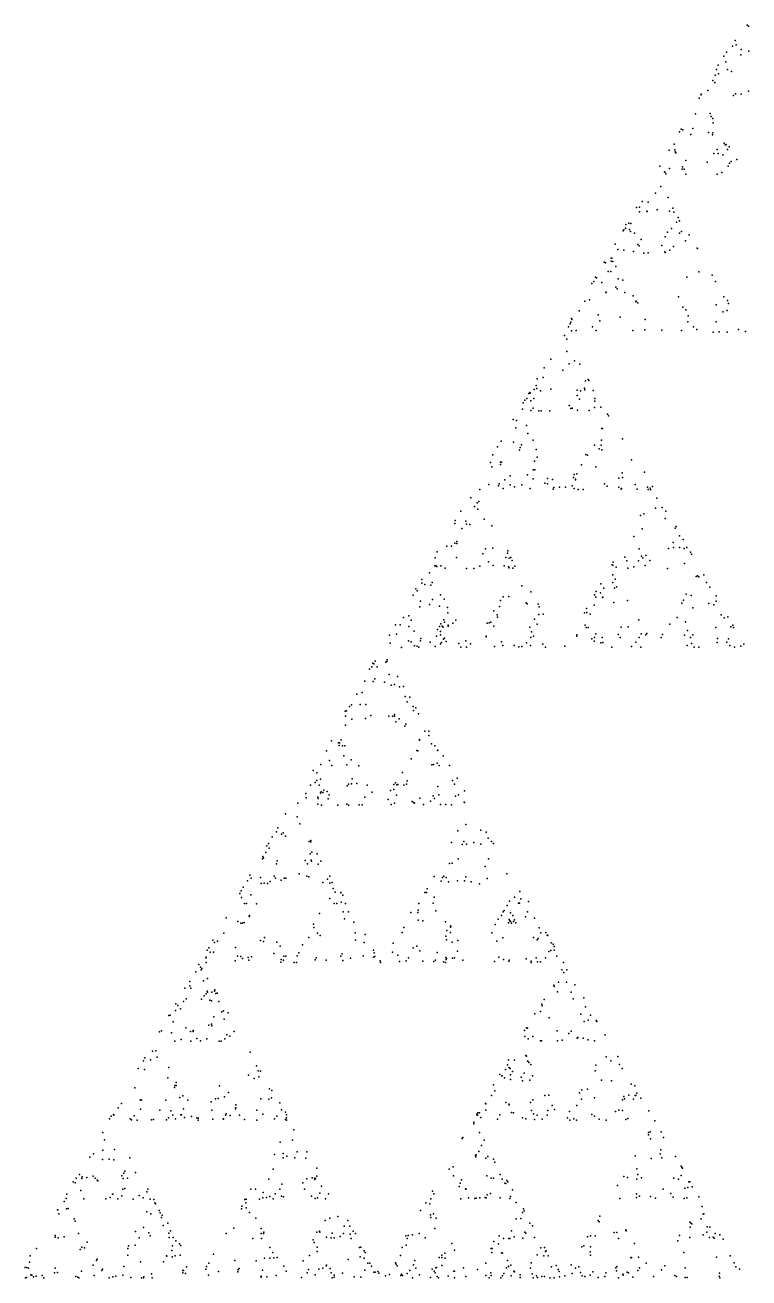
# Model space of a CAD drawing. Header units: millimetres. Extents: x -0.87 to 0.87, y -0.5 to 1.
# Drawn here: x -0.2154 to -0.1078, y 0.25 to 0.4363 of the extents above; entities that cross this region are included whole.
import ezdxf

# ---------------------------------------------------------------- set-up
doc = ezdxf.new("R2010")
doc.units = ezdxf.units.MM
doc.header["$PDSIZE"] = 1

msp = doc.modelspace()

# ---------------------------------------------------------------- linework, layer by layer
for p in [(-0.10807, 0.43627), (-0.10787, 0.43609), (-0.11114, 0.43224), (-0.11025, 0.43311), (-0.10986, 0.43396), (-0.1097, 0.43332), (-0.10893, 0.43262), (-0.1078, 0.4324), (-0.11237, 0.43028), (-0.11154, 0.43164), (-0.11125, 0.43078), (-0.10899, 0.43183), (-0.11283, 0.4288), (-0.11261, 0.42964), (-0.11231, 0.429), (-0.11097, 0.42965), (-0.1104, 0.42937), (-0.11317, 0.42803), (-0.11284, 0.42772), (-0.11519, 0.42542), (-0.11488, 0.42601), (-0.11488, 0.42601), (-0.11487, 0.42587), (-0.11389, 0.42652), (-0.11011, 0.42578), (-0.10979, 0.42605), (-0.10896, 0.42601), (-0.10785, 0.42643), (-0.11572, 0.42308), (-0.11354, 0.42313), (-0.1134, 0.42268), (-0.11317, 0.42235), (-0.11313, 0.42173), (-0.11813, 0.42038), (-0.11787, 0.42079), (-0.11763, 0.42068), (-0.11642, 0.42002), (-0.11611, 0.42088), (-0.11379, 0.4203), (-0.11319, 0.41996), (-0.11314, 0.42023), (-0.11967, 0.41768), (-0.11892, 0.41856), (-0.11882, 0.41772), (-0.11877, 0.41744), (-0.11865, 0.41728), (-0.11253, 0.41777), (-0.11147, 0.41872), (-0.11135, 0.41846), (-0.11117, 0.41852), (-0.11096, 0.41777), (-0.11072, 0.41815), (-0.11716, 0.41612), (-0.11398, 0.41586), (-0.11302, 0.41718), (-0.11239, 0.41715), (-0.11169, 0.41699), (-0.11067, 0.41572), (-0.11042, 0.41598), (-0.10961, 0.41627), (-0.12103, 0.41528), (-0.12033, 0.41447), (-0.12031, 0.41441), (-0.12016, 0.41417), (-0.11958, 0.41496), (-0.11774, 0.41484), (-0.11767, 0.41517), (-0.11743, 0.41483), (-0.11715, 0.41408), (-0.11251, 0.4141), (-0.11184, 0.41434), (-0.11088, 0.41527), (-0.1209, 0.41226), (-0.12368, 0.41002), (-0.12278, 0.40993), (-0.12167, 0.41128), (-0.11982, 0.41063), (-0.12449, 0.40913), (-0.12407, 0.40921), (-0.12406, 0.40848), (-0.12298, 0.40862), (-0.12291, 0.40857), (-0.12144, 0.4088), (-0.11962, 0.40862), (-0.11911, 0.40906), (-0.11896, 0.40843), (-0.12607, 0.40664), (-0.12564, 0.40679), (-0.12533, 0.40675), (-0.11857, 0.40698), (-0.11829, 0.40766), (-0.11813, 0.40716), (-0.12646, 0.40568), (-0.12637, 0.40583), (-0.12616, 0.40605), (-0.12555, 0.40588), (-0.1254, 0.40558), (-0.12482, 0.40532), (-0.12383, 0.40437), (-0.12022, 0.40476), (-0.11991, 0.40548), (-0.11931, 0.40602), (-0.11811, 0.40531), (-0.1178, 0.40556), (-0.11723, 0.4042), (-0.11666, 0.4051), (-0.12767, 0.40368), (-0.12729, 0.40291), (-0.1264, 0.40278), (-0.12494, 0.40262), (-0.12429, 0.40365), (-0.12413, 0.40345), (-0.1234, 0.40237), (-0.12277, 0.40238), (-0.12074, 0.40347), (-0.12027, 0.40254), (-0.12025, 0.40243), (-0.11956, 0.4028), (-0.11899, 0.40334), (-0.11547, 0.40311), (-0.11546, 0.40305), (-0.12931, 0.401), (-0.12911, 0.40093), (-0.12829, 0.40161), (-0.12829, 0.40114), (-0.12816, 0.40163), (-0.128, 0.40111), (-0.13058, 0.39879), (-0.13046, 0.39868), (-0.12873, 0.39962), (-0.1283, 0.39964), (-0.12758, 0.40037), (-0.11702, 0.39877), (-0.11523, 0.3996), (-0.11325, 0.39908), (-0.13113, 0.39784), (-0.13085, 0.39814), (-0.12964, 0.39798), (-0.12755, 0.39729), (-0.12736, 0.39707), (-0.12722, 0.39856), (-0.12651, 0.39835), (-0.11276, 0.39815), (-0.13216, 0.39522), (-0.13148, 0.39543), (-0.12906, 0.39658), (-0.12899, 0.3965), (-0.12623, 0.3965), (-0.12501, 0.39601), (-0.1246, 0.39511), (-0.12456, 0.3952), (-0.1243, 0.39499), (-0.11828, 0.39584), (-0.11151, 0.39587), (-0.11098, 0.39532), (-0.13303, 0.3938), (-0.1302, 0.39321), (-0.11762, 0.39435), (-0.11717, 0.39395), (-0.11685, 0.39304), (-0.11268, 0.39468), (-0.11167, 0.39361), (-0.11101, 0.39384), (-0.11081, 0.39486), (-0.13461, 0.39141), (-0.13436, 0.39187), (-0.13428, 0.39212), (-0.13415, 0.39262), (-0.13413, 0.3925), (-0.13102, 0.39142), (-0.12995, 0.39227), (-0.12695, 0.39283), (-0.1232, 0.39248), (-0.11686, 0.39214), (-0.11601, 0.39139), (-0.11265, 0.39215), (-0.13519, 0.3901), (-0.13486, 0.38958), (-0.13416, 0.3908), (-0.13346, 0.39085), (-0.13051, 0.39088), (-0.12503, 0.39086), (-0.12326, 0.39095), (-0.12075, 0.39092), (-0.11782, 0.39086), (-0.11554, 0.391), (-0.11311, 0.39063), (-0.11223, 0.39065), (-0.11103, 0.39063), (-0.10933, 0.39103), (-0.10831, 0.3907), (-0.13486, 0.38775), (-0.13723, 0.38661), (-0.13449, 0.3859), (-0.1337, 0.38636), (-0.13294, 0.38587), (-0.13836, 0.38385), (-0.13821, 0.38532), (-0.13546, 0.38496), (-0.13969, 0.38208), (-0.13939, 0.38266), (-0.13931, 0.38221), (-0.13924, 0.38368), (-0.13875, 0.38189), (-0.13724, 0.38216), (-0.1333, 0.38198), (-0.1328, 0.38188), (-0.13223, 0.3823), (-0.13219, 0.38203), (-0.13207, 0.38336), (-0.13168, 0.38358), (-0.13159, 0.38344), (-0.13094, 0.38195), (-0.14133, 0.38011), (-0.14111, 0.3805), (-0.14079, 0.38074), (-0.14052, 0.3815), (-0.14035, 0.38165), (-0.14032, 0.38152), (-0.14022, 0.38039), (-0.13977, 0.38074), (-0.13332, 0.3812), (-0.13295, 0.38063), (-0.13069, 0.38076), (-0.13068, 0.38037), (-0.14144, 0.37918), (-0.14022, 0.37897), (-0.13985, 0.37929), (-0.13903, 0.37891), (-0.13867, 0.37891), (-0.13739, 0.37891), (-0.13452, 0.37972), (-0.13426, 0.37927), (-0.13406, 0.37929), (-0.13329, 0.379), (-0.13155, 0.37897), (-0.13074, 0.37939), (-0.1298, 0.37946), (-0.12881, 0.37844), (-0.12867, 0.37818), (-0.14282, 0.37763), (-0.14245, 0.37639), (-0.14232, 0.37747), (-0.14084, 0.37675), (-0.12964, 0.37628), (-0.12957, 0.37627), (-0.14063, 0.37556), (-0.13988, 0.37454), (-0.12968, 0.37457), (-0.12657, 0.37473), (-0.14516, 0.37357), (-0.14459, 0.37438), (-0.14279, 0.37426), (-0.14191, 0.37305), (-0.14179, 0.37346), (-0.14159, 0.37388), (-0.13941, 0.37318), (-0.13073, 0.37383), (-0.13006, 0.37327), (-0.12975, 0.3738), (-0.12966, 0.37313), (-0.1462, 0.37122), (-0.14584, 0.37238), (-0.14473, 0.37094), (-0.14469, 0.37129), (-0.14456, 0.3713), (-0.13964, 0.37142), (-0.13927, 0.37205), (-0.13269, 0.37088), (-0.13203, 0.37241), (-0.1318, 0.37232), (-0.12525, 0.37161), (-0.146, 0.37058), (-0.14329, 0.36925), (-0.14069, 0.36941), (-0.13987, 0.37012), (-0.13963, 0.37012), (-0.13774, 0.36884), (-0.13384, 0.36901), (-0.13378, 0.36947), (-0.13337, 0.36957), (-0.13057, 0.37059), (-0.12713, 0.36889), (-0.12663, 0.36969), (-0.12659, 0.36902), (-0.12332, 0.3698), (-0.14776, 0.36723), (-0.14646, 0.36797), (-0.14501, 0.36775), (-0.14493, 0.36806), (-0.14432, 0.36737), (-0.14408, 0.36866), (-0.14329, 0.36792), (-0.14264, 0.3676), (-0.14153, 0.36792), (-0.14028, 0.36738), (-0.13988, 0.36879), (-0.13814, 0.36815), (-0.13772, 0.36805), (-0.13696, 0.36872), (-0.13691, 0.36728), (-0.13677, 0.3675), (-0.13594, 0.36757), (-0.13505, 0.36755), (-0.13408, 0.36774), (-0.13376, 0.36739), (-0.13359, 0.36866), (-0.13357, 0.36875), (-0.13318, 0.3672), (-0.13244, 0.36723), (-0.12926, 0.36805), (-0.12885, 0.3677), (-0.12711, 0.36757), (-0.12679, 0.36728), (-0.12673, 0.36738), (-0.1247, 0.36798), (-0.12439, 0.36725), (-0.12288, 0.36758), (-0.12275, 0.36722), (-0.12245, 0.3674), (-0.1224, 0.36719), (-0.12215, 0.36765), (-0.14911, 0.366), (-0.14817, 0.36522), (-0.14791, 0.36545), (-0.12148, 0.36593), (-0.15063, 0.36398), (-0.14857, 0.36468), (-0.14806, 0.36431), (-0.12392, 0.36334), (-0.12343, 0.3636), (-0.12167, 0.36443), (-0.12069, 0.36455), (-0.12016, 0.36401), (-0.15148, 0.36216), (-0.15145, 0.36262), (-0.15048, 0.36142), (-0.14984, 0.36249), (-0.14976, 0.36207), (-0.14929, 0.36203), (-0.14714, 0.36282), (-0.14602, 0.36183), (-0.12366, 0.36137), (-0.12023, 0.36291), (-0.11874, 0.36148), (-0.11863, 0.36171), (-0.12492, 0.36025), (-0.11813, 0.36033), (-0.11756, 0.35978), (-0.15411, 0.35797), (-0.15267, 0.35877), (-0.152, 0.3588), (-0.15151, 0.35923), (-0.15121, 0.35919), (-0.15118, 0.35949), (-0.14734, 0.35767), (-0.14696, 0.35841), (-0.14584, 0.35848), (-0.14368, 0.35776), (-0.14362, 0.35808), (-0.12409, 0.35842), (-0.11973, 0.35845), (-0.11905, 0.35933), (-0.119, 0.35861), (-0.11813, 0.35858), (-0.1174, 0.35844), (-0.11702, 0.35859), (-0.11647, 0.35791), (-0.15447, 0.35585), (-0.15442, 0.35706), (-0.15431, 0.35586), (-0.15357, 0.35585), (-0.15125, 0.35712), (-0.14777, 0.35584), (-0.14649, 0.35645), (-0.14582, 0.35591), (-0.14417, 0.35587), (-0.14415, 0.35585), (-0.14392, 0.35713), (-0.1434, 0.35699), (-0.14317, 0.35712), (-0.14298, 0.35666), (-0.14259, 0.35584), (-0.12814, 0.35602), (-0.128, 0.35597), (-0.12796, 0.35644), (-0.12624, 0.35714), (-0.12595, 0.35661), (-0.12419, 0.35659), (-0.12377, 0.3573), (-0.12357, 0.35708), (-0.1232, 0.3559), (-0.12313, 0.35742), (-0.12252, 0.35667), (-0.11738, 0.35621), (-0.11632, 0.35759), (-0.15528, 0.35484), (-0.15417, 0.35575), (-0.15294, 0.35552), (-0.14978, 0.35549), (-0.14867, 0.35549), (-0.14352, 0.35572), (-0.14341, 0.35557), (-0.14287, 0.35554), (-0.12803, 0.35454), (-0.12767, 0.35391), (-0.12753, 0.35568), (-0.12578, 0.3555), (-0.12492, 0.3557), (-0.1199, 0.35548), (-0.11566, 0.35428), (-0.11544, 0.35437), (-0.11526, 0.35422), (-0.11449, 0.35454), (-0.15729, 0.35247), (-0.1571, 0.35214), (-0.15642, 0.35383), (-0.1564, 0.35327), (-0.15595, 0.35312), (-0.15508, 0.35301), (-0.15485, 0.35337), (-0.14154, 0.35291), (-0.1305, 0.35204), (-0.12982, 0.35318), (-0.12936, 0.35254), (-0.128, 0.3534), (-0.12777, 0.35255), (-0.12749, 0.35273), (-0.11411, 0.35337), (-0.11363, 0.35268), (-0.15769, 0.35149), (-0.15662, 0.35061), (-0.15483, 0.35089), (-0.15362, 0.35156), (-0.1531, 0.35093), (-0.14469, 0.35072), (-0.14432, 0.35127), (-0.14348, 0.35129), (-0.14089, 0.35037), (-0.14074, 0.35021), (-0.14022, 0.35199), (-0.13909, 0.35019), (-0.13076, 0.35158), (-0.13055, 0.35121), (-0.12986, 0.35188), (-0.12955, 0.35116), (-0.12951, 0.35121), (-0.12787, 0.3504), (-0.12582, 0.35074), (-0.11779, 0.35034), (-0.1175, 0.35078), (-0.11712, 0.35164), (-0.11636, 0.35147), (-0.11377, 0.35028), (-0.11267, 0.3514), (-0.11265, 0.3506), (-0.15835, 0.34844), (-0.15672, 0.3498), (-0.15527, 0.3501), (-0.15376, 0.34988), (-0.15261, 0.34968), (-0.15253, 0.3489), (-0.14569, 0.34916), (-0.14519, 0.34858), (-0.14486, 0.34983), (-0.13903, 0.34865), (-0.13899, 0.34979), (-0.13835, 0.3487), (-0.13223, 0.34888), (-0.13192, 0.34953), (-0.1319, 0.34893), (-0.1314, 0.34868), (-0.1308, 0.35002), (-0.11611, 0.34961), (-0.11299, 0.35007), (-0.11193, 0.3486), (-0.1603, 0.34708), (-0.1596, 0.34708), (-0.15913, 0.34817), (-0.15833, 0.34686), (-0.15801, 0.34779), (-0.15379, 0.34687), (-0.15357, 0.34725), (-0.15336, 0.34692), (-0.15322, 0.34677), (-0.15311, 0.34782), (-0.15303, 0.34749), (-0.15249, 0.34692), (-0.15248, 0.34707), (-0.1518, 0.34737), (-0.15134, 0.34779), (-0.1467, 0.34734), (-0.14639, 0.34741), (-0.14616, 0.3475), (-0.14571, 0.3469), (-0.14514, 0.34825), (-0.14035, 0.34673), (-0.13964, 0.34796), (-0.13924, 0.34718), (-0.13215, 0.34705), (-0.13196, 0.34668), (-0.13169, 0.3467), (-0.12677, 0.34677), (-0.12573, 0.3468), (-0.12416, 0.34786), (-0.11957, 0.34721), (-0.11846, 0.34821), (-0.11722, 0.34753), (-0.11273, 0.34669), (-0.11147, 0.34815), (-0.11091, 0.34829), (-0.11048, 0.34682), (-0.11019, 0.34707), (-0.11007, 0.3467), (-0.16118, 0.34558), (-0.16018, 0.34572), (-0.15839, 0.34472), (-0.15755, 0.34616), (-0.15661, 0.34473), (-0.15654, 0.34507), (-0.15423, 0.34541), (-0.15407, 0.34641), (-0.15363, 0.3456), (-0.15361, 0.34613), (-0.15317, 0.34495), (-0.15304, 0.3451), (-0.15277, 0.34462), (-0.14984, 0.34474), (-0.14686, 0.3454), (-0.14686, 0.34531), (-0.14021, 0.34523), (-0.14012, 0.34604), (-0.13979, 0.3454), (-0.13336, 0.3454), (-0.13335, 0.3456), (-0.13115, 0.34503), (-0.13079, 0.34467), (-0.13076, 0.34524), (-0.13057, 0.34577), (-0.12959, 0.34522), (-0.12721, 0.34565), (-0.12693, 0.34524), (-0.12413, 0.34523), (-0.12381, 0.34578), (-0.12312, 0.34561), (-0.12296, 0.34579), (-0.12082, 0.34522), (-0.12066, 0.34564), (-0.11737, 0.34554), (-0.11693, 0.34628), (-0.11648, 0.34524), (-0.11615, 0.3456), (-0.11245, 0.34508), (-0.11082, 0.34503), (-0.1611, 0.34439), (-0.1594, 0.34375), (-0.15801, 0.34458), (-0.15748, 0.344), (-0.15708, 0.34393), (-0.15685, 0.34379), (-0.15518, 0.3445), (-0.15444, 0.34386), (-0.15361, 0.34426), (-0.15349, 0.34446), (-0.15091, 0.3443), (-0.15063, 0.34377), (-0.14978, 0.34378), (-0.14915, 0.34427), (-0.14558, 0.34389), (-0.14457, 0.34455), (-0.14438, 0.34403), (-0.14267, 0.34401), (-0.14198, 0.34385), (-0.14153, 0.34387), (-0.14084, 0.34442), (-0.14024, 0.34401), (-0.1384, 0.34424), (-0.13804, 0.3438), (-0.13514, 0.34394), (-0.1298, 0.34441), (-0.12949, 0.34449), (-0.12819, 0.3438), (-0.12525, 0.34387), (-0.12458, 0.34453), (-0.12388, 0.34377), (-0.11697, 0.34403), (-0.11631, 0.34433), (-0.11592, 0.3438), (-0.11522, 0.34377), (-0.11254, 0.34448), (-0.11108, 0.34452), (-0.11063, 0.34403), (-0.10996, 0.34377), (-0.10899, 0.34392), (-0.10857, 0.34421), (-0.16367, 0.3414), (-0.16354, 0.34128), (-0.16334, 0.34169), (-0.16177, 0.34156), (-0.16159, 0.34165), (-0.16153, 0.34192), (-0.1642, 0.34049), (-0.16384, 0.34086), (-0.1634, 0.33905), (-0.16305, 0.34084), (-0.16126, 0.33972), (-0.16, 0.33943), (-0.16487, 0.33871), (-0.16361, 0.33869), (-0.16195, 0.33858), (-0.16094, 0.33814), (-0.16048, 0.33821), (-0.1597, 0.33789), (-0.15913, 0.33793), (-0.16605, 0.33679), (-0.16529, 0.33706), (-0.15887, 0.33645), (-0.15859, 0.33565), (-0.1582, 0.33634), (-0.16781, 0.33428), (-0.16774, 0.3335), (-0.1676, 0.33429), (-0.16717, 0.33496), (-0.16686, 0.33521), (-0.16554, 0.33525), (-0.16471, 0.33524), (-0.16396, 0.3336), (-0.16129, 0.3335), (-0.16077, 0.3335), (-0.16046, 0.33379), (-0.16046, 0.3335), (-0.1577, 0.33497), (-0.15764, 0.33438), (-0.15729, 0.33478), (-0.15692, 0.33388), (-0.16775, 0.33216), (-0.1668, 0.33306), (-0.16479, 0.33315), (-0.16024, 0.3327), (-0.15975, 0.33314), (-0.15892, 0.33204), (-0.15878, 0.33232), (-0.1698, 0.32987), (-0.16839, 0.32998), (-0.15676, 0.33003), (-0.15675, 0.32993), (-0.15594, 0.33131), (-0.15535, 0.3313), (-0.15535, 0.33064), (-0.17055, 0.32838), (-0.16878, 0.32954), (-0.16869, 0.32915), (-0.16864, 0.32958), (-0.16818, 0.32911), (-0.16782, 0.3291), (-0.15714, 0.32843), (-0.15701, 0.32837), (-0.15495, 0.3294), (-0.15447, 0.32911), (-0.15407, 0.32844), (-0.15402, 0.32847), (-0.17139, 0.32636), (-0.17012, 0.32691), (-0.16976, 0.32619), (-0.16798, 0.32764), (-0.16753, 0.32629), (-0.1669, 0.32702), (-0.16576, 0.32613), (-0.15797, 0.32719), (-0.1549, 0.32631), (-0.15468, 0.32633), (-0.15412, 0.32651), (-0.15384, 0.3262), (-0.15323, 0.32764), (-0.15229, 0.32617), (-0.17256, 0.32546), (-0.17199, 0.3251), (-0.17146, 0.32416), (-0.16675, 0.3242), (-0.15926, 0.32516), (-0.15117, 0.3243), (-0.17294, 0.32326), (-0.17227, 0.32365), (-0.17199, 0.32398), (-0.17166, 0.32328), (-0.17137, 0.32229), (-0.17097, 0.32253), (-0.17045, 0.32234), (-0.16749, 0.32317), (-0.16728, 0.32343), (-0.16686, 0.32348), (-0.16604, 0.32349), (-0.16452, 0.32324), (-0.16376, 0.32224), (-0.16108, 0.32245), (-0.16055, 0.32261), (-0.16054, 0.32334), (-0.16033, 0.32362), (-0.16011, 0.32332), (-0.15996, 0.32335), (-0.15906, 0.32324), (-0.15869, 0.3234), (-0.15856, 0.3239), (-0.15404, 0.32304), (-0.15182, 0.32396), (-0.15156, 0.32343), (-0.15006, 0.3224), (-0.17482, 0.32061), (-0.17362, 0.32202), (-0.17358, 0.32137), (-0.17183, 0.32146), (-0.17183, 0.32042), (-0.17182, 0.32126), (-0.17144, 0.32209), (-0.17109, 0.32217), (-0.17032, 0.32121), (-0.17015, 0.32182), (-0.16755, 0.32046), (-0.16488, 0.32147), (-0.16138, 0.32111), (-0.16047, 0.3206), (-0.16017, 0.32179), (-0.15786, 0.32081), (-0.15765, 0.32068), (-0.15749, 0.32059), (-0.15668, 0.32134), (-0.15613, 0.32041), (-0.15512, 0.32088), (-0.1547, 0.32167), (-0.15451, 0.3213), (-0.15388, 0.32185), (-0.1514, 0.32163), (-0.15095, 0.32181), (-0.15009, 0.32072), (-0.15005, 0.3207), (-0.17667, 0.31899), (-0.1749, 0.31854), (-0.17131, 0.32031), (-0.16886, 0.32031), (-0.16731, 0.32031), (-0.1657, 0.32036), (-0.16528, 0.32032), (-0.16097, 0.32037), (-0.15365, 0.32037), (-0.15283, 0.32037), (-0.15199, 0.32034), (-0.17779, 0.31693), (-0.17452, 0.31752), (-0.14984, 0.31744), (-0.17864, 0.31557), (-0.17799, 0.31633), (-0.17724, 0.31598), (-0.17702, 0.31619), (-0.17667, 0.31568), (-0.17312, 0.31489), (-0.17287, 0.31504), (-0.17287, 0.31486), (-0.15107, 0.31646), (-0.15017, 0.31491), (-0.14761, 0.31659), (-0.14685, 0.3163), (-0.14653, 0.31537), (-0.14605, 0.31489), (-0.17957, 0.31323), (-0.17941, 0.31425), (-0.17918, 0.3146), (-0.17907, 0.31392), (-0.17301, 0.31303), (-0.17276, 0.31331), (-0.17196, 0.31306), (-0.15198, 0.31473), (-0.15041, 0.31445), (-0.14974, 0.31451), (-0.14869, 0.31472), (-0.14761, 0.31448), (-0.14576, 0.31457), (-0.18006, 0.3123), (-0.18004, 0.31264), (-0.17994, 0.31245), (-0.17798, 0.31159), (-0.17791, 0.31199), (-0.17374, 0.31208), (-0.1734, 0.31157), (-0.17286, 0.31209), (-0.1728, 0.31194), (-0.1718, 0.31154), (-0.1714, 0.31195), (-0.1523, 0.31164), (-0.1519, 0.31168), (-0.15101, 0.31231), (-0.14698, 0.31119), (-0.1465, 0.31229), (-0.18194, 0.30986), (-0.18176, 0.30944), (-0.18039, 0.30953), (-0.17836, 0.30971), (-0.17813, 0.30946), (-0.17684, 0.30944), (-0.17662, 0.30945), (-0.17461, 0.31009), (-0.17351, 0.30973), (-0.17317, 0.30965), (-0.17041, 0.30929), (-0.17006, 0.30972), (-0.15455, 0.30967), (-0.15333, 0.30952), (-0.15315, 0.30971), (-0.15278, 0.30952), (-0.14988, 0.30962), (-0.14667, 0.3094), (-0.14379, 0.31007), (-0.18327, 0.30757), (-0.18295, 0.3081), (-0.18232, 0.30902), (-0.18029, 0.30866), (-0.17981, 0.30871), (-0.17932, 0.30863), (-0.17893, 0.30896), (-0.1773, 0.30912), (-0.17111, 0.30878), (-0.17007, 0.30869), (-0.16971, 0.30879), (-0.16956, 0.30788), (-0.1693, 0.30738), (-0.1556, 0.30787), (-0.15353, 0.30899), (-0.15244, 0.30887), (-0.15111, 0.30906), (-0.15008, 0.30903), (-0.14909, 0.30887), (-0.14783, 0.3086), (-0.14184, 0.30744), (-0.18345, 0.30716), (-0.18321, 0.30656), (-0.18277, 0.30567), (-0.18244, 0.30569), (-0.1818, 0.30697), (-0.18097, 0.30562), (-0.17009, 0.3064), (-0.16945, 0.30566), (-0.16902, 0.30567), (-0.16843, 0.30732), (-0.16842, 0.30724), (-0.16841, 0.30586), (-0.16816, 0.30689), (-0.16775, 0.30567), (-0.15686, 0.30567), (-0.15593, 0.3073), (-0.15572, 0.30731), (-0.15471, 0.30571), (-0.15459, 0.30663), (-0.14339, 0.30604), (-0.14264, 0.30661), (-0.14206, 0.3057), (-0.14191, 0.30572), (-0.14167, 0.30637), (-0.14056, 0.30595), (-0.18206, 0.30375), (-0.182, 0.30391), (-0.17162, 0.3042), (-0.16811, 0.30441), (-0.16731, 0.30444), (-0.15803, 0.30435), (-0.15699, 0.30434), (-0.15695, 0.30466), (-0.15431, 0.30457), (-0.14455, 0.3039), (-0.14432, 0.30442), (-0.14415, 0.30461), (-0.14371, 0.30536), (-0.14321, 0.3043), (-0.1429, 0.30387), (-0.14099, 0.3037), (-0.14069, 0.30441), (-0.18548, 0.30352), (-0.18372, 0.30301), (-0.18329, 0.30274), (-0.18303, 0.30277), (-0.18281, 0.30285), (-0.17248, 0.3026), (-0.17243, 0.30209), (-0.16789, 0.30338), (-0.1665, 0.30291), (-0.15909, 0.30212), (-0.15694, 0.30319), (-0.15623, 0.30307), (-0.15286, 0.30293), (-0.15215, 0.30237), (-0.15213, 0.30216), (-0.15207, 0.30226), (-0.14549, 0.30257), (-0.14507, 0.30332), (-0.14351, 0.30282), (-0.14342, 0.30329), (-0.14334, 0.30311), (-0.14321, 0.30297), (-0.14308, 0.30274), (-0.14277, 0.30301), (-0.14263, 0.30325), (-0.14244, 0.30279), (-0.13967, 0.30349), (-0.13895, 0.30207), (-0.18748, 0.30022), (-0.18675, 0.30007), (-0.18582, 0.30127), (-0.18039, 0.30017), (-0.17991, 0.3), (-0.17977, 0.30062), (-0.17794, 0.29994), (-0.1732, 0.3006), (-0.17188, 0.30127), (-0.17149, 0.30091), (-0.16632, 0.30131), (-0.16626, 0.30022), (-0.16482, 0.30107), (-0.15931, 0.30137), (-0.15283, 0.30081), (-0.15274, 0.30028), (-0.15267, 0.30167), (-0.15215, 0.30138), (-0.15189, 0.2999), (-0.15106, 0.30017), (-0.14602, 0.30129), (-0.14526, 0.30008), (-0.14437, 0.30059), (-0.13981, 0.30063), (-0.13924, 0.30028), (-0.13913, 0.30046), (-0.13874, 0.30129), (-0.13799, 0.30137), (-0.13778, 0.30095), (-0.13767, 0.30093), (-0.18831, 0.29875), (-0.18803, 0.29909), (-0.18783, 0.29843), (-0.18738, 0.29842), (-0.18719, 0.29987), (-0.18411, 0.29915), (-0.17839, 0.29823), (-0.17746, 0.29931), (-0.17467, 0.29834), (-0.17411, 0.29953), (-0.16826, 0.29819), (-0.16496, 0.29985), (-0.16358, 0.29871), (-0.16346, 0.29834), (-0.16077, 0.29844), (-0.16068, 0.29977), (-0.1577, 0.2991), (-0.15714, 0.29933), (-0.15668, 0.29863), (-0.1541, 0.29839), (-0.15112, 0.2986), (-0.13755, 0.29855), (-0.13724, 0.29866), (-0.13718, 0.29983), (-0.1369, 0.29962), (-0.13672, 0.29926), (-0.13672, 0.29873), (-0.18956, 0.29661), (-0.1893, 0.29621), (-0.1885, 0.29761), (-0.18846, 0.2969), (-0.18843, 0.29767), (-0.18415, 0.29715), (-0.18381, 0.29784), (-0.1833, 0.2978), (-0.18304, 0.29748), (-0.18223, 0.29763), (-0.18213, 0.29724), (-0.18171, 0.29773), (-0.17733, 0.29693), (-0.1773, 0.29733), (-0.17698, 0.29723), (-0.1769, 0.29785), (-0.17659, 0.29785), (-0.17535, 0.29688), (-0.17502, 0.29689), (-0.17491, 0.29787), (-0.17224, 0.29728), (-0.17212, 0.29757), (-0.17062, 0.29726), (-0.16843, 0.29783), (-0.16812, 0.29719), (-0.16698, 0.29752), (-0.16512, 0.29789), (-0.16358, 0.29767), (-0.16339, 0.2978), (-0.1626, 0.29715), (-0.16256, 0.29691), (-0.15997, 0.29798), (-0.15996, 0.29799), (-0.15971, 0.29707), (-0.15873, 0.29714), (-0.15837, 0.29761), (-0.15627, 0.29708), (-0.15464, 0.29706), (-0.15438, 0.29724), (-0.15317, 0.29698), (-0.15289, 0.29692), (-0.15283, 0.29766), (-0.15279, 0.29736), (-0.15272, 0.29748), (-0.15184, 0.29756), (-0.15153, 0.29761), (-0.15032, 0.29724), (-0.14561, 0.29707), (-0.14498, 0.2977), (-0.14426, 0.29733), (-0.14349, 0.29711), (-0.14342, 0.29726), (-0.14089, 0.29745), (-0.14017, 0.29689), (-0.14016, 0.29709), (-0.13942, 0.29761), (-0.13919, 0.297), (-0.13879, 0.29699), (-0.13804, 0.29761), (-0.13634, 0.29783), (-0.13537, 0.29692), (-0.18997, 0.29551), (-0.18921, 0.29581), (-0.18911, 0.29599), (-0.18824, 0.29451), (-0.1356, 0.29581), (-0.13528, 0.29541), (-0.13484, 0.29582), (-0.19162, 0.2931), (-0.19089, 0.29345), (-0.19085, 0.29405), (-0.19074, 0.29308), (-0.18885, 0.29418), (-0.18828, 0.29264), (-0.18826, 0.29248), (-0.18762, 0.29248), (-0.18723, 0.29265), (-0.18715, 0.29285), (-0.13678, 0.29351), (-0.13672, 0.29331), (-0.13624, 0.29252), (-0.13607, 0.29397), (-0.13488, 0.29396), (-0.1342, 0.29249), (-0.13367, 0.29359), (-0.19296, 0.29076), (-0.19181, 0.29108), (-0.19141, 0.29148), (-0.18916, 0.29143), (-0.18875, 0.29194), (-0.18846, 0.29224), (-0.18792, 0.29131), (-0.18764, 0.29121), (-0.187, 0.2923), (-0.18683, 0.29235), (-0.18655, 0.29111), (-0.13856, 0.29069), (-0.13824, 0.29141), (-0.1339, 0.29148), (-0.13234, 0.29166), (-0.19397, 0.28902), (-0.19382, 0.28905), (-0.19302, 0.28976), (-0.19267, 0.29051), (-0.19228, 0.29002), (-0.18732, 0.28882), (-0.1861, 0.28956), (-0.18586, 0.28973), (-0.18516, 0.28942), (-0.13961, 0.28926), (-0.13876, 0.2896), (-0.13852, 0.29047), (-0.13275, 0.28921), (-0.13208, 0.2903), (-0.13134, 0.28906), (-0.19337, 0.2881), (-0.19148, 0.28719), (-0.18804, 0.28756), (-0.18764, 0.28772), (-0.18761, 0.28748), (-0.18576, 0.28846), (-0.14083, 0.28718), (-0.1407, 0.28714), (-0.13747, 0.28865), (-0.13229, 0.28811), (-0.13167, 0.28834), (-0.13048, 0.28829), (-0.13038, 0.28811), (-0.19539, 0.28657), (-0.19509, 0.28673), (-0.19362, 0.28644), (-0.1931, 0.28521), (-0.19216, 0.28543), (-0.19079, 0.28664), (-0.19074, 0.28518), (-0.1904, 0.28679), (-0.19038, 0.28663), (-0.18983, 0.28558), (-0.18928, 0.28523), (-0.18835, 0.28553), (-0.18652, 0.2852), (-0.18621, 0.28522), (-0.18565, 0.28554), (-0.18536, 0.28613), (-0.18493, 0.28594), (-0.18428, 0.28662), (-0.14113, 0.28681), (-0.14112, 0.28589), (-0.14062, 0.28556), (-0.13992, 0.28589), (-0.13875, 0.28525), (-0.13861, 0.28526), (-0.13628, 0.28672), (-0.13626, 0.28525), (-0.13554, 0.28535), (-0.13454, 0.28635), (-0.1342, 0.28671), (-0.13333, 0.28567), (-0.13323, 0.28576), (-0.13245, 0.28566), (-0.13169, 0.2854), (-0.13072, 0.28523), (-0.12915, 0.28617), (-0.19641, 0.28371), (-0.19591, 0.28379), (-0.18189, 0.28358), (-0.19776, 0.28229), (-0.19757, 0.28271), (-0.19674, 0.28242), (-0.19573, 0.28283), (-0.19401, 0.28131), (-0.18096, 0.28152), (-0.14367, 0.28167), (-0.14352, 0.28242), (-0.14342, 0.28131), (-0.14262, 0.28238), (-0.14096, 0.28307), (-0.14083, 0.28296), (-0.14071, 0.28223), (-0.14063, 0.28223), (-0.14049, 0.28203), (-0.14022, 0.28174), (-0.13055, 0.28164), (-0.12899, 0.28289), (-0.1283, 0.28229), (-0.12727, 0.28292), (-0.12703, 0.28173), (-0.19853, 0.28112), (-0.19763, 0.28099), (-0.19416, 0.27974), (-0.18214, 0.28013), (-0.18133, 0.27966), (-0.18073, 0.28077), (-0.1806, 0.27992), (-0.18035, 0.28076), (-0.14479, 0.28027), (-0.1445, 0.28003), (-0.14447, 0.28004), (-0.14412, 0.27975), (-0.14395, 0.28101), (-0.14329, 0.28115), (-0.14323, 0.2795), (-0.14322, 0.28022), (-0.14291, 0.28068), (-0.14164, 0.27987), (-0.14118, 0.28047), (-0.13995, 0.28004), (-0.13066, 0.28077), (-0.12662, 0.28115), (-0.19906, 0.27829), (-0.19317, 0.27831), (-0.19312, 0.27859), (-0.19291, 0.2786), (-0.19289, 0.27904), (-0.18648, 0.27855), (-0.18514, 0.27759), (-0.17905, 0.27813), (-0.17869, 0.27786), (-0.14577, 0.27872), (-0.14554, 0.27784), (-0.14146, 0.2793), (-0.14033, 0.27939), (-0.13265, 0.27797), (-0.13177, 0.27806), (-0.1297, 0.27939), (-0.12822, 0.2793), (-0.1253, 0.27879), (-0.12476, 0.27854), (-0.20104, 0.27595), (-0.19826, 0.27647), (-0.19804, 0.27641), (-0.19445, 0.27643), (-0.19235, 0.27682), (-0.19189, 0.2771), (-0.19116, 0.27641), (-0.18771, 0.2762), (-0.18708, 0.27661), (-0.18667, 0.27668), (-0.1857, 0.27694), (-0.18404, 0.27573), (-0.18033, 0.27664), (-0.17915, 0.2766), (-0.17873, 0.27679), (-0.17751, 0.27602), (-0.14693, 0.27596), (-0.14688, 0.27588), (-0.14604, 0.27715), (-0.14394, 0.27607), (-0.14348, 0.27586), (-0.14343, 0.27573), (-0.14027, 0.27611), (-0.1399, 0.27648), (-0.13814, 0.27714), (-0.13755, 0.2772), (-0.13296, 0.2775), (-0.13267, 0.27656), (-0.13075, 0.27676), (-0.12656, 0.2765), (-0.12639, 0.27699), (-0.12629, 0.27662), (-0.12565, 0.27719), (-0.12493, 0.27657), (-0.12471, 0.27713), (-0.1246, 0.27715), (-0.12444, 0.27749), (-0.12384, 0.27675), (-0.20258, 0.27403), (-0.20222, 0.27428), (-0.20219, 0.27422), (-0.20154, 0.27527), (-0.19916, 0.2741), (-0.19822, 0.27508), (-0.19533, 0.27493), (-0.19406, 0.27381), (-0.19368, 0.27487), (-0.19342, 0.27422), (-0.19223, 0.27424), (-0.19213, 0.27426), (-0.19181, 0.27513), (-0.19169, 0.27384), (-0.19063, 0.27401), (-0.18983, 0.27383), (-0.18762, 0.27493), (-0.18559, 0.27422), (-0.18547, 0.27442), (-0.1849, 0.27417), (-0.18411, 0.27516), (-0.18406, 0.27528), (-0.18351, 0.2742), (-0.18094, 0.27495), (-0.18002, 0.27437), (-0.17797, 0.27406), (-0.17726, 0.27502), (-0.17667, 0.27463), (-0.17651, 0.27424), (-0.14824, 0.27435), (-0.14816, 0.27422), (-0.14813, 0.27419), (-0.14807, 0.27456), (-0.14784, 0.27454), (-0.14764, 0.27386), (-0.14687, 0.27495), (-0.14479, 0.27424), (-0.14307, 0.27458), (-0.14278, 0.27454), (-0.14009, 0.2749), (-0.13981, 0.27441), (-0.13927, 0.27422), (-0.13779, 0.27418), (-0.13768, 0.27491), (-0.13704, 0.27565), (-0.1367, 0.27505), (-0.13445, 0.27473), (-0.13338, 0.27565), (-0.13116, 0.27429), (-0.13072, 0.27406), (-0.12761, 0.27473), (-0.12713, 0.27495), (-0.12659, 0.27491), (-0.12265, 0.27485), (-0.20283, 0.27364), (-0.19972, 0.27364), (-0.19954, 0.27352), (-0.19872, 0.27348), (-0.19659, 0.2735), (-0.19628, 0.27354), (-0.19436, 0.27352), (-0.19302, 0.27364), (-0.18965, 0.27378), (-0.18962, 0.27345), (-0.18747, 0.27363), (-0.18591, 0.27368), (-0.18588, 0.27363), (-0.18277, 0.27356), (-0.1809, 0.27347), (-0.17831, 0.27364), (-0.17668, 0.27354), (-0.17651, 0.27344), (-0.1765, 0.2738), (-0.17544, 0.27204), (-0.14868, 0.27315), (-0.14865, 0.27289), (-0.14517, 0.27359), (-0.14144, 0.27379), (-0.14095, 0.27364), (-0.13967, 0.27354), (-0.13854, 0.27362), (-0.13474, 0.2738), (-0.13439, 0.27346), (-0.13382, 0.27365), (-0.13341, 0.27345), (-0.13003, 0.27362), (-0.12901, 0.27344), (-0.12611, 0.27358), (-0.12577, 0.27372), (-0.1218, 0.27336), (-0.20379, 0.27162), (-0.20353, 0.27055), (-0.17743, 0.2702), (-0.17563, 0.27051), (-0.1504, 0.27071), (-0.15032, 0.27088), (-0.14785, 0.27161), (-0.14716, 0.27051), (-0.12274, 0.27162), (-0.12271, 0.27128), (-0.12247, 0.2717), (-0.12241, 0.2707), (-0.12083, 0.2717), (-0.12049, 0.2709), (-0.2052, 0.26847), (-0.20379, 0.26898), (-0.20205, 0.26909), (-0.17827, 0.26835), (-0.177, 0.26852), (-0.17493, 0.26873), (-0.17351, 0.26873), (-0.14842, 0.26823), (-0.14832, 0.26831), (-0.14792, 0.26881), (-0.14753, 0.26967), (-0.12101, 0.26843), (-0.12087, 0.26905), (-0.20574, 0.26797), (-0.20383, 0.2676), (-0.20286, 0.26768), (-0.20215, 0.26758), (-0.1998, 0.26785), (-0.17701, 0.26787), (-0.17644, 0.26809), (-0.17529, 0.26785), (-0.17365, 0.26781), (-0.15173, 0.26652), (-0.14837, 0.26802), (-0.1469, 0.26782), (-0.1466, 0.26804), (-0.14577, 0.26768), (-0.14557, 0.26722), (-0.1247, 0.26818), (-0.12233, 0.26778), (-0.12076, 0.26786), (-0.11869, 0.26804), (-0.11787, 0.26664), (-0.11777, 0.26643), (-0.20774, 0.26483), (-0.20729, 0.26539), (-0.2069, 0.26479), (-0.20686, 0.26502), (-0.20618, 0.26492), (-0.20522, 0.26515), (-0.20496, 0.26485), (-0.20463, 0.26452), (-0.20097, 0.26519), (-0.20078, 0.26479), (-0.20069, 0.26556), (-0.20052, 0.26588), (-0.20014, 0.26483), (-0.19893, 0.26569), (-0.17911, 0.26467), (-0.1785, 0.26619), (-0.17348, 0.26474), (-0.17269, 0.26491), (-0.17233, 0.26486), (-0.1723, 0.26465), (-0.17219, 0.26477), (-0.17199, 0.2663), (-0.17199, 0.26511), (-0.15236, 0.26615), (-0.15169, 0.26516), (-0.15052, 0.26459), (-0.14672, 0.2652), (-0.1461, 0.26484), (-0.14574, 0.26483), (-0.14476, 0.26538), (-0.14448, 0.26471), (-0.1264, 0.26507), (-0.12582, 0.26496), (-0.12446, 0.26469), (-0.12445, 0.26621), (-0.12432, 0.26539), (-0.12375, 0.26489), (-0.11897, 0.26484), (-0.11828, 0.26467), (-0.11788, 0.26521), (-0.11769, 0.2663), (-0.20819, 0.26429), (-0.20789, 0.26415), (-0.20709, 0.26298), (-0.20455, 0.26444), (-0.20083, 0.26322), (-0.20054, 0.26328), (-0.19726, 0.26278), (-0.19711, 0.26319), (-0.1818, 0.26319), (-0.1811, 0.26318), (-0.17999, 0.26271), (-0.17749, 0.26319), (-0.1772, 0.26393), (-0.17407, 0.26415), (-0.17383, 0.26319), (-0.17131, 0.26364), (-0.15484, 0.26288), (-0.15083, 0.26358), (-0.15072, 0.26411), (-0.14993, 0.26323), (-0.14982, 0.26322), (-0.14407, 0.2641), (-0.1439, 0.26402), (-0.14375, 0.26449), (-0.1436, 0.26431), (-0.14293, 0.26309), (-0.12735, 0.26374), (-0.12054, 0.26321), (-0.11732, 0.26337), (-0.11686, 0.26344), (-0.11674, 0.26431), (-0.11658, 0.26431), (-0.11621, 0.26356), (-0.20955, 0.26135), (-0.20927, 0.2618), (-0.20916, 0.26245), (-0.20662, 0.26177), (-0.20336, 0.26174), (-0.2027, 0.26197), (-0.20235, 0.26246), (-0.20231, 0.26248), (-0.20158, 0.26175), (-0.20097, 0.26222), (-0.19929, 0.26173), (-0.19842, 0.26225), (-0.19779, 0.26189), (-0.19679, 0.26172), (-0.19623, 0.26168), (-0.19607, 0.26118), (-0.19597, 0.26104), (-0.18269, 0.26165), (-0.18256, 0.26116), (-0.18251, 0.26173), (-0.18052, 0.26173), (-0.18003, 0.26189), (-0.17946, 0.26198), (-0.17901, 0.26211), (-0.17849, 0.26174), (-0.17817, 0.26251), (-0.17724, 0.26214), (-0.17698, 0.26204), (-0.17278, 0.26214), (-0.17226, 0.26181), (-0.17188, 0.26191), (-0.17157, 0.2626), (-0.1707, 0.26177), (-0.17027, 0.2625), (-0.15581, 0.26118), (-0.15523, 0.261), (-0.15504, 0.26177), (-0.1546, 0.26251), (-0.15061, 0.26177), (-0.14945, 0.26191), (-0.14851, 0.26181), (-0.14833, 0.26187), (-0.1478, 0.26192), (-0.14698, 0.26196), (-0.14683, 0.26189), (-0.14668, 0.26235), (-0.1462, 0.26254), (-0.14475, 0.26193), (-0.1433, 0.26179), (-0.14323, 0.26212), (-0.14236, 0.26123), (-0.127, 0.26183), (-0.12449, 0.26251), (-0.12448, 0.26195), (-0.12404, 0.26218), (-0.12241, 0.26211), (-0.12167, 0.26187), (-0.1194, 0.26255), (-0.11905, 0.26201), (-0.11744, 0.26181), (-0.11701, 0.26191), (-0.11523, 0.26208), (-0.21055, 0.26013), (-0.21051, 0.26011), (-0.21036, 0.25952), (-0.20918, 0.26028), (-0.20894, 0.26033), (-0.19726, 0.25981), (-0.19669, 0.25953), (-0.19544, 0.26002), (-0.19526, 0.25969), (-0.19508, 0.25899), (-0.19498, 0.25934), (-0.18321, 0.26026), (-0.18315, 0.26069), (-0.18248, 0.26045), (-0.18201, 0.25971), (-0.17008, 0.25891), (-0.1689, 0.25916), (-0.15659, 0.26001), (-0.15512, 0.25938), (-0.15504, 0.25899), (-0.15465, 0.25954), (-0.14144, 0.25971), (-0.14131, 0.26026), (-0.14118, 0.25996), (-0.12996, 0.25918), (-0.11475, 0.26063), (-0.1146, 0.25949), (-0.11449, 0.25953), (-0.20805, 0.25877), (-0.20793, 0.25842), (-0.19778, 0.25751), (-0.19482, 0.25778), (-0.19416, 0.25816), (-0.18434, 0.25738), (-0.18107, 0.25889), (-0.18027, 0.25735), (-0.17076, 0.25855), (-0.16792, 0.2577), (-0.16738, 0.25855), (-0.16708, 0.2577), (-0.15448, 0.25735), (-0.15429, 0.25887), (-0.14239, 0.2588), (-0.14171, 0.25884), (-0.14034, 0.25814), (-0.13994, 0.25773), (-0.13018, 0.25852), (-0.13004, 0.25833), (-0.12609, 0.25714), (-0.11657, 0.25829), (-0.11651, 0.25753), (-0.11644, 0.25815), (-0.11628, 0.25804), (-0.11491, 0.25879), (-0.11401, 0.2576), (-0.1136, 0.25756), (-0.21089, 0.25632), (-0.21089, 0.25606), (-0.21046, 0.25595), (-0.20957, 0.25609), (-0.2074, 0.25659), (-0.20611, 0.25533), (-0.19895, 0.25691), (-0.19841, 0.25598), (-0.19698, 0.25671), (-0.19677, 0.25627), (-0.194, 0.25668), (-0.19395, 0.25604), (-0.19373, 0.25703), (-0.19337, 0.25601), (-0.19295, 0.25551), (-0.18549, 0.25662), (-0.18151, 0.25586), (-0.18026, 0.25662), (-0.1802, 0.25587), (-0.17994, 0.2566), (-0.17988, 0.25683), (-0.17254, 0.25569), (-0.17241, 0.25528), (-0.17198, 0.2568), (-0.17162, 0.25696), (-0.17155, 0.25682), (-0.17059, 0.25605), (-0.16986, 0.25595), (-0.16972, 0.25668), (-0.16944, 0.25599), (-0.16853, 0.25614), (-0.16802, 0.25662), (-0.16703, 0.2565), (-0.16691, 0.25588), (-0.16662, 0.25696), (-0.16625, 0.25661), (-0.15876, 0.25625), (-0.1586, 0.25587), (-0.15843, 0.25633), (-0.15778, 0.25641), (-0.15678, 0.2566), (-0.15589, 0.25597), (-0.1457, 0.25544), (-0.1449, 0.25627), (-0.14425, 0.25586), (-0.14349, 0.25586), (-0.14332, 0.25587), (-0.14307, 0.257), (-0.14266, 0.25613), (-0.1414, 0.25593), (-0.14109, 0.25679), (-0.14097, 0.25664), (-0.13966, 0.25603), (-0.13178, 0.25609), (-0.13136, 0.25627), (-0.13064, 0.25628), (-0.1278, 0.25675), (-0.12744, 0.25678), (-0.12719, 0.25589), (-0.12605, 0.25699), (-0.11836, 0.25554), (-0.11813, 0.25629), (-0.1166, 0.256), (-0.11461, 0.25642), (-0.11458, 0.25642), (-0.11404, 0.2568), (-0.11365, 0.25602), (-0.1131, 0.25607), (-0.11294, 0.25592), (-0.11282, 0.25659), (-0.11211, 0.25641), (-0.11162, 0.25578), (-0.21366, 0.2544), (-0.20719, 0.25423), (-0.2069, 0.25456), (-0.20652, 0.25449), (-0.20011, 0.2534), (-0.2001, 0.2544), (-0.19997, 0.25477), (-0.19901, 0.25486), (-0.19354, 0.25407), (-0.19344, 0.25477), (-0.1924, 0.25508), (-0.19233, 0.25339), (-0.19223, 0.25483), (-0.18736, 0.25352), (-0.17901, 0.25452), (-0.17856, 0.2538), (-0.17309, 0.25335), (-0.17194, 0.25459), (-0.17194, 0.25394), (-0.16564, 0.25455), (-0.16545, 0.25456), (-0.16499, 0.25404), (-0.1648, 0.25381), (-0.15959, 0.25336), (-0.15933, 0.25455), (-0.15871, 0.25489), (-0.15341, 0.2534), (-0.15299, 0.2537), (-0.15192, 0.25514), (-0.15153, 0.25414), (-0.14612, 0.2544), (-0.14601, 0.25377), (-0.14597, 0.2544), (-0.14502, 0.25507), (-0.14454, 0.25376), (-0.14443, 0.2537), (-0.13926, 0.25342), (-0.13874, 0.25446), (-0.13818, 0.25455), (-0.13801, 0.25393), (-0.13794, 0.25404), (-0.13264, 0.25463), (-0.13234, 0.25478), (-0.13137, 0.2539), (-0.13136, 0.25465), (-0.13135, 0.25338), (-0.12479, 0.25513), (-0.11747, 0.25378), (-0.21536, 0.25157), (-0.21508, 0.25155), (-0.21487, 0.25147), (-0.2147, 0.25234), (-0.21459, 0.25327), (-0.21088, 0.25147), (-0.20523, 0.2519), (-0.20472, 0.25261), (-0.20463, 0.25279), (-0.20069, 0.25169), (-0.1982, 0.25238), (-0.19478, 0.25238), (-0.19432, 0.25328), (-0.19429, 0.25322), (-0.1935, 0.25314), (-0.19307, 0.2533), (-0.19136, 0.25165), (-0.18842, 0.2517), (-0.18805, 0.2522), (-0.18417, 0.25258), (-0.18103, 0.25257), (-0.17979, 0.25296), (-0.17897, 0.25294), (-0.17837, 0.25298), (-0.1779, 0.25303), (-0.17692, 0.25174), (-0.17402, 0.25255), (-0.17112, 0.25146), (-0.17064, 0.2518), (-0.17058, 0.25188), (-0.16735, 0.25274), (-0.16558, 0.25312), (-0.16499, 0.25294), (-0.16442, 0.2522), (-0.16414, 0.25222), (-0.16387, 0.25174), (-0.1603, 0.25225), (-0.16021, 0.25206), (-0.16008, 0.25179), (-0.15764, 0.25194), (-0.15744, 0.2526), (-0.15729, 0.25147), (-0.1543, 0.25151), (-0.15423, 0.25156), (-0.1538, 0.25302), (-0.15343, 0.25183), (-0.15341, 0.25303), (-0.15294, 0.25293), (-0.15019, 0.25149), (-0.14691, 0.2522), (-0.14384, 0.25153), (-0.14369, 0.2526), (-0.14353, 0.25177), (-0.14353, 0.25169), (-0.14317, 0.25188), (-0.14027, 0.25148), (-0.14014, 0.25226), (-0.13825, 0.2533), (-0.13763, 0.2533), (-0.13713, 0.25166), (-0.13644, 0.25184), (-0.1342, 0.25193), (-0.13355, 0.25147), (-0.13308, 0.25167), (-0.12756, 0.25151), (-0.12743, 0.25171), (-0.12533, 0.25299), (-0.12526, 0.25303), (-0.12421, 0.25307), (-0.12405, 0.25153), (-0.12306, 0.25218), (-0.1203, 0.25179), (-0.11728, 0.25151), (-0.1126, 0.25309), (-0.11058, 0.25329), (-0.10999, 0.25225), (-0.10972, 0.25165), (-0.21531, 0.25001), (-0.21516, 0.25009), (-0.21448, 0.25047), (-0.21435, 0.25041), (-0.21408, 0.25015), (-0.21371, 0.25028), (-0.21284, 0.25038), (-0.21257, 0.25004), (-0.21096, 0.25074), (-0.21054, 0.25082), (-0.20781, 0.25022), (-0.20754, 0.25012), (-0.20735, 0.25001), (-0.20697, 0.25101), (-0.20507, 0.25039), (-0.20394, 0.25112), (-0.20383, 0.2513), (-0.20284, 0.25004), (-0.2023, 0.25019), (-0.20187, 0.25029), (-0.20083, 0.25042), (-0.19966, 0.25005), (-0.19804, 0.25002), (-0.19777, 0.25003), (-0.19773, 0.25019), (-0.19659, 0.25061), (-0.19645, 0.25002), (-0.19192, 0.25074), (-0.19191, 0.25112), (-0.19179, 0.25112), (-0.19154, 0.25066), (-0.1885, 0.25129), (-0.18811, 0.25042), (-0.18661, 0.25095), (-0.18374, 0.25093), (-0.18367, 0.25121), (-0.18356, 0.25139), (-0.18029, 0.25025), (-0.18025, 0.2501), (-0.1801, 0.25116), (-0.17941, 0.25018), (-0.17803, 0.25037), (-0.17655, 0.25102), (-0.17429, 0.25005), (-0.17346, 0.25076), (-0.17326, 0.25125), (-0.17226, 0.25046), (-0.17172, 0.25129), (-0.17003, 0.25139), (-0.16985, 0.25076), (-0.1697, 0.25), (-0.16943, 0.2501), (-0.16942, 0.25043), (-0.16817, 0.25073), (-0.16644, 0.25019), (-0.16547, 0.25013), (-0.16487, 0.25118), (-0.16353, 0.25085), (-0.16333, 0.25087), (-0.16294, 0.25098), (-0.1628, 0.25071), (-0.16178, 0.2503), (-0.1612, 0.25051), (-0.15951, 0.25037), (-0.15941, 0.25056), (-0.15929, 0.25037), (-0.1586, 0.25068), (-0.15818, 0.25112), (-0.15778, 0.25), (-0.15676, 0.25048), (-0.15511, 0.25009), (-0.15486, 0.2513), (-0.15455, 0.25101), (-0.15442, 0.25078), (-0.1541, 0.25023), (-0.15391, 0.25001), (-0.15248, 0.25025), (-0.15163, 0.25101), (-0.15155, 0.25099), (-0.15153, 0.25003), (-0.14986, 0.25023), (-0.14813, 0.25125), (-0.14689, 0.25037), (-0.1464, 0.25002), (-0.14614, 0.25074), (-0.14609, 0.25037), (-0.14468, 0.25001), (-0.14441, 0.25034), (-0.14423, 0.25068), (-0.14312, 0.2503), (-0.14273, 0.25103), (-0.14262, 0.25093), (-0.14181, 0.25008), (-0.14178, 0.25046), (-0.14, 0.25059), (-0.13984, 0.25004), (-0.13935, 0.25033), (-0.13923, 0.25009), (-0.13855, 0.2502), (-0.13815, 0.2502), (-0.13736, 0.25001), (-0.13675, 0.25001), (-0.13614, 0.25128), (-0.13599, 0.25098), (-0.13592, 0.25019), (-0.13513, 0.25032), (-0.13405, 0.25065), (-0.13283, 0.25082), (-0.13258, 0.2503), (-0.13219, 0.25024), (-0.13138, 0.25041), (-0.13097, 0.25089), (-0.1302, 0.25007), (-0.1292, 0.25021), (-0.12907, 0.25074), (-0.12747, 0.25106), (-0.12716, 0.25002), (-0.12652, 0.25057), (-0.1265, 0.25044), (-0.12591, 0.25087), (-0.12568, 0.25076), (-0.12503, 0.25012), (-0.12428, 0.25112), (-0.12197, 0.25023), (-0.1208, 0.25122), (-0.11881, 0.25038), (-0.11854, 0.25021), (-0.11727, 0.25005), (-0.11698, 0.25008), (-0.11221, 0.25026), (-0.11215, 0.25073), (-0.11212, 0.25002), (-0.10919, 0.25129)]:
    msp.add_point(p)

doc.saveas('drawing.dxf')
